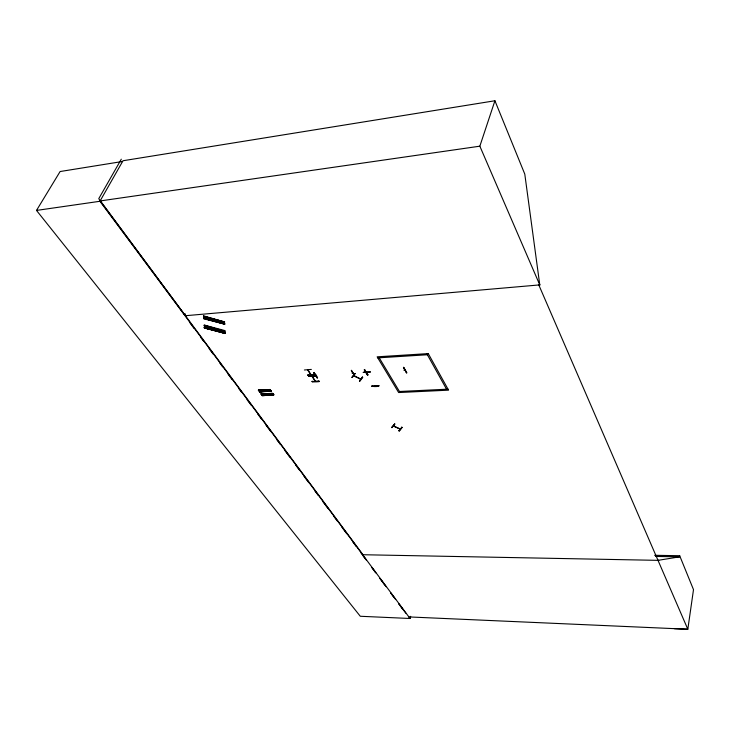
<?xml version="1.0" encoding="UTF-8"?>
<svg xmlns="http://www.w3.org/2000/svg" width="730" height="730" viewBox="0 0 730 730"><rect width="100%" height="100%" fill="white"/><g stroke="black" fill="none" stroke-linecap="round" stroke-linejoin="round"><path stroke-width="1.09" d="M307.668 369.937L308.042 370.502M315.752 375.211L316.628 375.348L315.862 375.384M203.542 316.236L224.648 322.122L203.561 316.346M224.584 322.021L203.579 316.692L203.597 315.917M203.661 318.28L224.721 324.147L203.679 318.389M224.667 324.394L224.749 323.509L203.652 317.897L203.716 318.782L224.657 324.12M204.172 325.543L225.05 331.265L225.077 330.644L204.135 325.06L225.004 331.557L204.172 325.626M225.059 333.236L204.309 327.934L225.123 333.254L204.281 327.451M204.364 327.642L225.05 333.218L225.15 332.634L204.382 327.013L204.281 327.569M203.524 315.853L224.575 321.921M224.703 323.618L203.643 317.924M225.068 333.537L204.309 327.889M225.105 332.77L204.254 327.058M312.194 381.233C317.139 382.639 325.251 380.686 312.248 381.836M312.112 381.562L318.91 381.261L312.121 381.598M307.877 374.855C307.303 376.251 315.287 376.488 314.694 374.499M307.804 375.184L314.63 374.873M366.405 372.51L367.017 372.291M658.004 560.348L679.502 556.853L679.676 555.722L654.618 555.293M405.013 370.347L404.091 370.183L404.913 370.137M371.853 385.896C371.424 386.663 378.998 387.082 378.916 385.549M378.888 386.024L371.734 386.234L378.834 385.823M122.594 161.467L60.106 171.532L36.5 210.422L360.291 616.266L410.05 618.492L410.671 616.33M401.746 427.013L402.02 427.534L399.228 431.001L398.963 430.481M394.83 423.856L391.581 427.506L392.074 427.342M538.84 285.065L539.808 284.983L479.847 146.182L494.922 100.758L123.005 160.746L99.937 201.279L36.5 210.422M406.482 372.866L403.562 367.226M364.808 369.48L364.297 369.827L367.464 375.037L367.984 374.673M370.32 372.136L363.111 372.382L370.448 371.789M362.664 377.364L359.863 381.252L359.589 380.713M362.399 376.89L362.682 377.41M354.68 373.587L351.878 377.474L355.181 373.468M354.598 375.421L351.385 370.256M318.974 380.896L319.028 381.516M315.533 376.196L308.534 376.269L315.661 375.859M317.596 377.483L317.094 377.848L313.763 372.756L314.265 372.419M304.383 369.991L311.345 369.407M352.106 373.139L352.846 373.304M404.228 370.147L404.931 370.347M121.289 159.195L98.751 198.679L185.411 315.716L539.771 284.892L524.788 174.105L494.922 100.758M366.633 372.337L366.998 372.51M352.262 377.556L355.008 373.724M354.433 376.014L353.749 375.895M359.47 381.06L362.363 377.164L359.543 380.996M374.964 385.841L375.421 386.042M391.946 427.57L394.674 424.112M391.964 427.68L394.72 424.194M400.195 429.158L399.684 428.729M399.237 430.955L402.002 427.47M367.473 375.019L364.343 369.8L367.856 375.019M367.82 374.964L364.608 369.781M317.094 377.83L313.8 372.729M307.704 370.046L310.998 374.974L310.971 374.517M311.272 375.01L307.905 369.927M312.613 376.926L312.239 376.361M315.552 381.325L312.349 376.47M315.57 381.398L315.196 380.841M315.524 376.096L308.735 376.424M353.712 375.676L360.894 379.034M360.784 379.226L360.282 378.76M400.159 428.948L393.415 425.873L393.881 426.32M273.741 394.875L262.316 395.66L261.021 393.853L272.746 393.333L273.896 394.839L262.326 395.687M272.856 393.634L261.376 394.227M273.677 394.529L262.097 395.377M261.039 393.899L272.983 393.552M258.438 390.185L270.073 389.482L271.222 391.098L259.478 391.773L270.839 390.833M271.085 391.18L259.606 391.937L258.301 390.121M270.173 389.884L258.685 390.65L258.457 390.085M479.847 146.182L100.129 200.942L362.974 554.727M360.711 379.189L353.694 375.84M400.086 429.121L393.333 426.065M539.771 284.892L538.813 284.983L687.824 629.242L674.383 628.694M377.784 357.873L427.378 354.762M403.444 367.582L406.601 372.82M307.75 375.193L314.749 375.12M270.073 389.738L258.457 390.34L270.301 389.802M270.994 390.787L259.415 391.663M259.46 391.718L271.222 391.098M261.021 393.853L272.764 393.516M261.24 394.163L272.965 393.643M261.942 395.131L273.659 394.62M399.447 391.499L448.001 389.154M655.622 556.433L679.502 556.853M658.779 560.366L362.354 554.718L360.994 552.893M408.608 616.914L687.824 629.242L693.5 589.639L679.676 555.722M315.26 381.343L312.038 376.479M401.719 427.333L398.963 430.828M99.937 201.279L410.05 618.492M190.11 323.08L194.18 328.555M200.96 337.671L203.679 341.321M209.099 348.612L213.169 354.087M219.949 363.202L222.659 366.852M228.089 374.143L232.158 379.618M238.938 388.743L241.648 392.384M247.078 399.684L251.147 405.15M257.927 414.275L261.313 418.837M266.058 425.216L270.812 431.603M276.916 439.807L280.302 444.369M285.047 450.748L289.792 457.135M295.896 465.338L299.291 469.901M304.036 476.288L308.781 482.667M314.885 490.879L318.28 495.433M323.025 501.82L327.77 508.208M333.875 516.411L337.26 520.974M342.014 527.352L346.759 533.739M352.864 541.943L356.249 546.505M366.433 560.202L363.038 555.63L365.739 559.289M375.959 573.014L371.88 567.52L375.22 572.092M380.038 578.498L386.161 586.728M390.924 593.134L395.687 599.54M399.082 604.111L405.889 613.255M379.956 578.498L384.701 584.894M390.796 593.125L394.182 597.697M398.918 604.102L402.987 609.587M260.418 389.984L261.577 391.59M263.129 393.726L264.278 395.313M259.634 390.03L260.793 391.636M262.344 393.762L263.493 395.35M263.813 389.811L264.972 391.417M266.514 393.552L267.664 395.149M262.636 389.866L263.795 391.472M265.337 393.607L266.496 395.204M261.596 389.929L262.754 391.535M264.296 393.662L265.455 395.259M268.877 389.546L270.036 391.161M271.569 393.297L272.719 394.903M379.198 357.782L400.031 392.475M403.836 367.518L406.893 372.848M426.785 353.694L446.559 389.227M184.927 313.508L185.411 315.716M317.459 377.748L314.119 372.674L317.468 377.83M428.264 353.603L377.154 356.824L398.644 392.548L448.558 390.158L428.264 353.603M351.376 370.557L354.588 375.713L351.376 370.557"/></g></svg>
